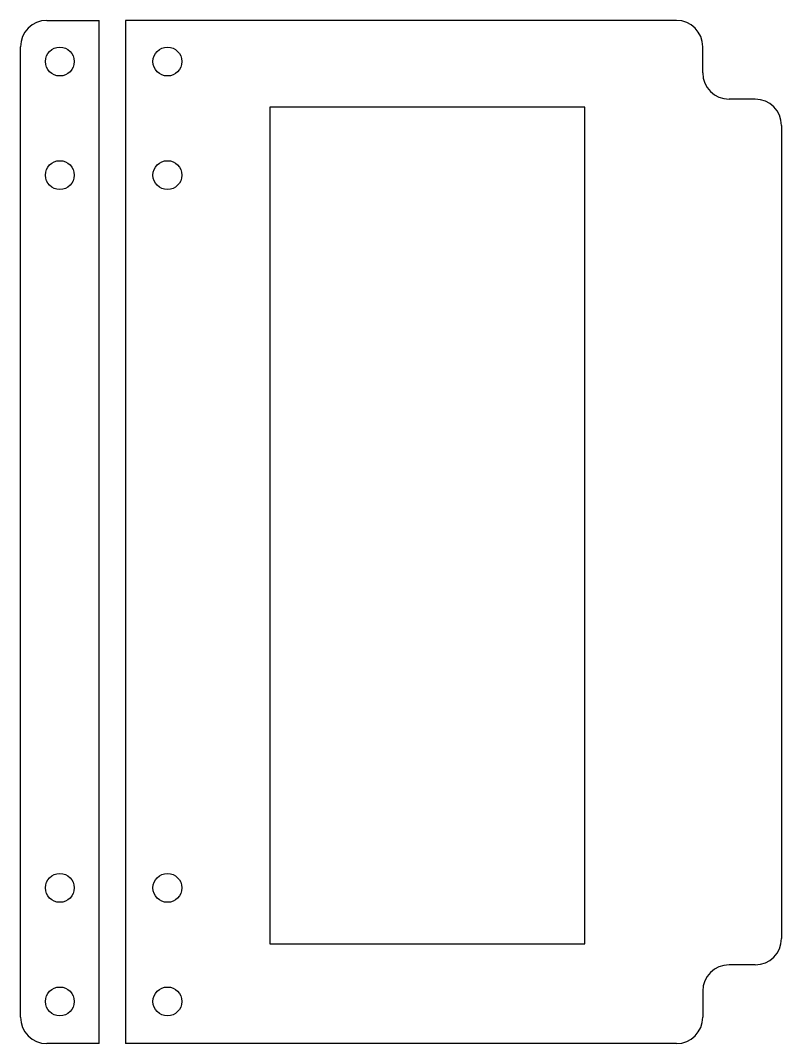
# Model space of a CAD drawing. Extents: x 0 to 2.9, y 0 to 3.9.
import ezdxf

# ---------------------------------------------------------------- set-up
doc = ezdxf.new("R2010")
doc.units = 0
doc.layers.add('20', color=7, linetype='CONTINUOUS')

msp = doc.modelspace()

# ---------------------------------------------------------------- linework, layer by layer
at = {"layer": '20'}
for p, q in [((0.1, 3.9), (0.3, 3.9)), ((0.3, 0), (0.3, 3.9)), ((2.5, 3.9), (0.4, 3.9)), ((0.4, 3.9), (0.4, 0)), ((0, 0.1), (0, 3.8)), ((2.6, 3.7), (2.6, 3.8)), ((2.8, 3.6), (2.7, 3.6)), ((0.95, 3.57), (0.95, 0.38)), ((2.15, 3.57), (0.95, 3.57)), ((2.15, 0.38), (2.15, 3.57)), ((2.9, 3.5), (2.9, 0.4)), ((0.95, 0.38), (2.15, 0.38)), ((2.8, 0.3), (2.7, 0.3)), ((2.6, 0.2), (2.6, 0.1)), ((0.3, 0), (0.1, 0)), ((2.5, 0), (0.4, 0))]:
    msp.add_line(p, q, dxfattribs=at)
for centre in [(0.15, 3.743303), (0.56, 3.743303), (0.15, 3.3105), (0.56, 3.3105), (0.15, 0.593303), (0.56, 0.593303), (0.15, 0.1605), (0.56, 0.1605)]:
    msp.add_circle(centre, 0.055, dxfattribs=at)
for centre, start, end in [((0.1, 3.8), 90, 180), ((2.5, 3.8), 0, 90), ((2.7, 3.7), 180, 270), ((2.8, 3.5), 0, 90), ((2.8, 0.4), 270, 0), ((2.7, 0.2), 90, 180), ((0.1, 0.1), 180, 270), ((2.5, 0.1), 270, 0)]:
    msp.add_arc(centre, 0.1, start, end, dxfattribs=at)

doc.saveas('drawing.dxf')
